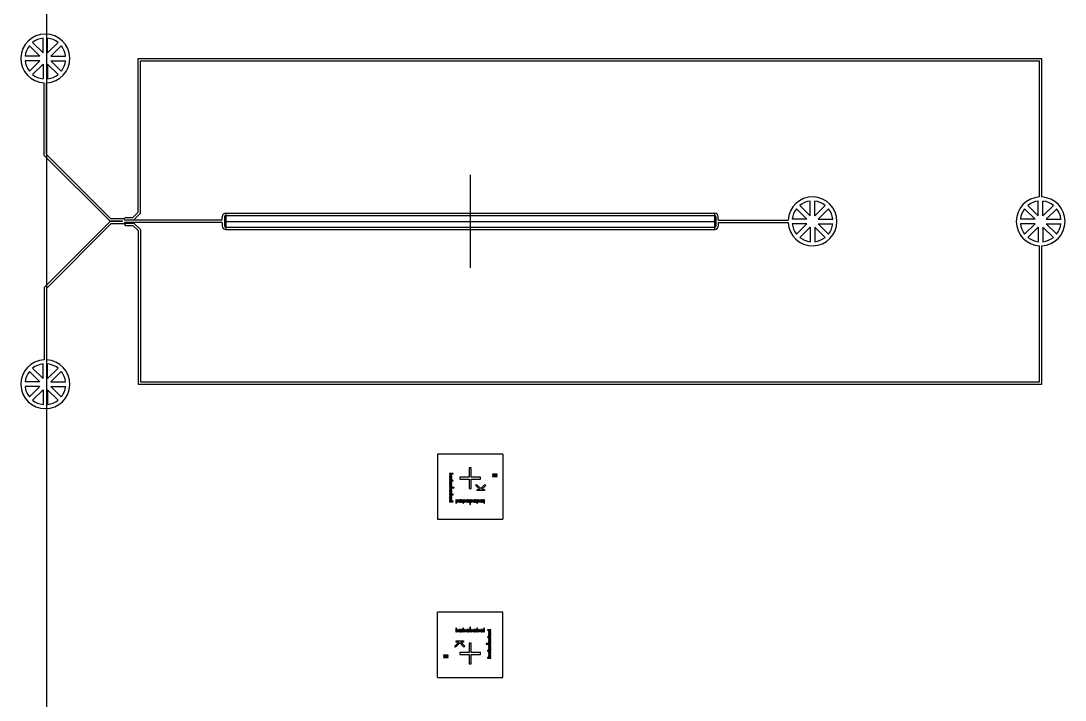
# Model space of a CAD drawing. Extents: x -119394 to 128420, y 74496 to 185496.
# Drawn here: x -42 to 22381, y 132108 to 146705 of the extents above; entities that cross this region are included whole.
import ezdxf

# ---------------------------------------------------------------- set-up
doc = ezdxf.new("R2010")
doc.units = 13
doc.layers.add('CHROME', color=10, linetype='Continuous')
doc.layers.add('CL - Main', color=150, linetype='Continuous')

msp = doc.modelspace()

# ---------------------------------------------------------------- linework, layer by layer
for p, q in [((507, 160496), (507, 109496)), ((9607, 143396), (9607, 141396)), ((4357, 142571), (4357, 142221)), ((4357, 142396), (14857, 142396)), ((14857, 142221), (14857, 142571))]:
    msp.add_line(p, q)
at = {"layer": 'CHROME'}
for p, q in [((433, 146016), (209, 146240)), ((433, 146016), (433, 146332)), ((532, 146016), (532, 146332)), ((532, 146016), (756, 146240)), ((362, 145946), (139, 146169)), ((603, 145946), (826, 146169)), ((362, 145946), (46, 145946)), ((362, 145846), (46, 145846)), ((362, 145846), (139, 145623)), ((433, 145775), (209, 145552)), ((433, 145775), (433, 145459)), ((532, 145775), (756, 145552)), ((532, 145775), (532, 145459)), ((603, 145946), (919, 145946)), ((603, 145846), (826, 145623)), ((603, 145846), (919, 145846)), ((16836, 142446), (16612, 142669)), ((16906, 142516), (16683, 142740)), ((16906, 142516), (16906, 142832)), ((17006, 142516), (17006, 142832)), ((17006, 142516), (17229, 142740)), ((17077, 142446), (17300, 142669)), ((21736, 142446), (21512, 142669)), ((21806, 142516), (21583, 142740)), ((21806, 142516), (21806, 142832)), ((21906, 142516), (21906, 142832)), ((21906, 142516), (22129, 142740)), ((21977, 142446), (22200, 142669)), ((16836, 142446), (16520, 142446)), ((17077, 142446), (17393, 142446)), ((21736, 142446), (21420, 142446)), ((21977, 142446), (22293, 142446)), ((16836, 142346), (16520, 142346)), ((16836, 142346), (16612, 142123)), ((16906, 142275), (16683, 142052)), ((16906, 142275), (16906, 141959)), ((17006, 142275), (17229, 142052)), ((17006, 142275), (17006, 141959)), ((17077, 142346), (17300, 142123)), ((17077, 142346), (17393, 142346)), ((21736, 142346), (21420, 142346)), ((21736, 142346), (21512, 142123)), ((21806, 142275), (21583, 142052)), ((21806, 142275), (21806, 141959)), ((21906, 142275), (22129, 142052)), ((21906, 142275), (21906, 141959)), ((21977, 142346), (22200, 142123)), ((21977, 142346), (22293, 142346)), ((433, 139017), (433, 139333)), ((532, 139017), (532, 139333)), ((362, 138947), (139, 139170)), ((433, 139017), (209, 139241)), ((532, 139017), (756, 139241)), ((603, 138947), (826, 139170)), ((362, 138947), (46, 138947)), ((362, 138847), (46, 138847)), ((362, 138847), (139, 138624)), ((603, 138947), (919, 138947)), ((603, 138847), (826, 138624)), ((603, 138847), (919, 138847)), ((433, 138777), (209, 138553)), ((433, 138777), (433, 138461)), ((532, 138777), (756, 138553)), ((532, 138777), (532, 138461)), ((9629, 137100), (9585, 137100)), ((9585, 137100), (9585, 136900)), ((9629, 136900), (9629, 137100)), ((9237, 136981), (9162, 136981)), ((9162, 136981), (9162, 136969)), ((9162, 136969), (9237, 136969)), ((9212, 136951), (9162, 136951)), ((9162, 136951), (9162, 136939)), ((9162, 136939), (9212, 136939)), ((9212, 136921), (9162, 136921)), ((9162, 136921), (9162, 136909)), ((9162, 136909), (9212, 136909)), ((9212, 136891), (9162, 136891)), ((9162, 136891), (9162, 136879)), ((9162, 136879), (9212, 136879)), ((9212, 136861), (9162, 136861)), ((9162, 136861), (9162, 136849)), ((9162, 136849), (9212, 136849)), ((9237, 136831), (9162, 136831)), ((9162, 136831), (9162, 136819)), ((9162, 136819), (9237, 136819)), ((9212, 136801), (9162, 136801)), ((9162, 136801), (9162, 136789)), ((9162, 136789), (9212, 136789)), ((9212, 136939), (9212, 136951)), ((9212, 136909), (9212, 136921)), ((9212, 136879), (9212, 136891)), ((9212, 136849), (9212, 136861)), ((9212, 136789), (9212, 136801)), ((9237, 136969), (9237, 136981)), ((9237, 136819), (9237, 136831)), ((9585, 136900), (9385, 136900)), ((9385, 136900), (9385, 136856)), ((9385, 136856), (9585, 136856)), ((9585, 136856), (9585, 136656)), ((9829, 136900), (9629, 136900)), ((9629, 136656), (9629, 136856)), ((9629, 136856), (9829, 136856)), ((9829, 136856), (9829, 136900)), ((10082, 136964), (10082, 136952)), ((10182, 136964), (10082, 136964)), ((10082, 136952), (10182, 136952)), ((10182, 136927), (10082, 136927)), ((10082, 136927), (10082, 136915)), ((10082, 136915), (10182, 136915)), ((10182, 136952), (10182, 136964)), ((10182, 136915), (10182, 136927)), ((9212, 136771), (9162, 136771)), ((9162, 136771), (9162, 136759)), ((9162, 136759), (9212, 136759)), ((9212, 136741), (9162, 136741)), ((9162, 136741), (9162, 136729)), ((9162, 136729), (9212, 136729)), ((9212, 136711), (9162, 136711)), ((9162, 136711), (9162, 136699)), ((9162, 136699), (9212, 136699)), ((9262, 136681), (9162, 136681)), ((9162, 136681), (9162, 136669)), ((9162, 136669), (9262, 136669)), ((9212, 136651), (9162, 136651)), ((9162, 136651), (9162, 136639)), ((9162, 136639), (9212, 136639)), ((9212, 136621), (9162, 136621)), ((9162, 136621), (9162, 136609)), ((9162, 136609), (9212, 136609)), ((9212, 136591), (9162, 136591)), ((9162, 136591), (9162, 136579)), ((9162, 136579), (9212, 136579)), ((9212, 136561), (9162, 136561)), ((9162, 136561), (9162, 136549)), ((9212, 136759), (9212, 136771)), ((9212, 136729), (9212, 136741)), ((9212, 136699), (9212, 136711)), ((9212, 136639), (9212, 136651)), ((9212, 136609), (9212, 136621)), ((9212, 136579), (9212, 136591)), ((9212, 136549), (9212, 136561)), ((9262, 136669), (9262, 136681)), ((9585, 136656), (9629, 136656)), ((9725, 136724), (9743, 136742)), ((9810, 136638), (9725, 136724)), ((9743, 136742), (9832, 136653)), ((9754, 136612), (9754, 136638)), ((9754, 136638), (9810, 136638)), ((9910, 136612), (9754, 136612)), ((9832, 136653), (9920, 136742)), ((9939, 136724), (9853, 136638)), ((9853, 136638), (9910, 136638)), ((9910, 136638), (9910, 136612)), ((9920, 136742), (9939, 136724)), ((9162, 136549), (9212, 136549)), ((9237, 136531), (9162, 136531)), ((9162, 136531), (9162, 136519)), ((9162, 136519), (9237, 136519)), ((9212, 136501), (9162, 136501)), ((9162, 136501), (9162, 136489)), ((9162, 136489), (9212, 136489)), ((9212, 136471), (9162, 136471)), ((9162, 136471), (9162, 136459)), ((9162, 136459), (9212, 136459)), ((9212, 136441), (9162, 136441)), ((9162, 136441), (9162, 136429)), ((9162, 136429), (9212, 136429)), ((9212, 136411), (9162, 136411)), ((9162, 136411), (9162, 136399)), ((9162, 136399), (9212, 136399)), ((9237, 136381), (9162, 136381)), ((9162, 136381), (9162, 136369)), ((9162, 136369), (9237, 136369)), ((9212, 136489), (9212, 136501)), ((9212, 136459), (9212, 136471)), ((9212, 136429), (9212, 136441)), ((9212, 136399), (9212, 136411)), ((9237, 136519), (9237, 136531)), ((9237, 136369), (9237, 136381)), ((9301, 136413), (9301, 136338)), ((9313, 136413), (9301, 136413)), ((9301, 136338), (9313, 136338)), ((9313, 136338), (9313, 136413)), ((9331, 136413), (9331, 136363)), ((9343, 136413), (9331, 136413)), ((9331, 136363), (9343, 136363)), ((9343, 136363), (9343, 136413)), ((9361, 136413), (9361, 136363)), ((9373, 136413), (9361, 136413)), ((9361, 136363), (9373, 136363)), ((9373, 136363), (9373, 136413)), ((9391, 136413), (9391, 136363)), ((9403, 136413), (9391, 136413)), ((9391, 136363), (9403, 136363)), ((9403, 136363), (9403, 136413)), ((9421, 136413), (9421, 136363)), ((9433, 136413), (9421, 136413)), ((9421, 136363), (9433, 136363)), ((9433, 136363), (9433, 136413)), ((9451, 136413), (9451, 136338)), ((9463, 136413), (9451, 136413)), ((9451, 136338), (9463, 136338)), ((9463, 136338), (9463, 136413)), ((9481, 136413), (9481, 136363)), ((9493, 136413), (9481, 136413)), ((9481, 136363), (9493, 136363)), ((9493, 136363), (9493, 136413)), ((9511, 136413), (9511, 136363)), ((9523, 136413), (9511, 136413)), ((9511, 136363), (9523, 136363)), ((9523, 136363), (9523, 136413)), ((9541, 136413), (9541, 136363)), ((9553, 136413), (9541, 136413)), ((9541, 136363), (9553, 136363)), ((9553, 136363), (9553, 136413)), ((9571, 136413), (9571, 136363)), ((9583, 136413), (9571, 136413)), ((9571, 136363), (9583, 136363)), ((9583, 136363), (9583, 136413)), ((9601, 136413), (9601, 136313)), ((9613, 136413), (9601, 136413)), ((9613, 136313), (9613, 136413)), ((9631, 136413), (9631, 136363)), ((9643, 136413), (9631, 136413)), ((9631, 136363), (9643, 136363)), ((9643, 136363), (9643, 136413)), ((9661, 136413), (9661, 136363)), ((9673, 136413), (9661, 136413)), ((9661, 136363), (9673, 136363)), ((9673, 136363), (9673, 136413)), ((9691, 136413), (9691, 136363)), ((9703, 136413), (9691, 136413)), ((9691, 136363), (9703, 136363)), ((9703, 136363), (9703, 136413)), ((9721, 136413), (9721, 136363)), ((9733, 136413), (9721, 136413)), ((9721, 136363), (9733, 136363)), ((9733, 136363), (9733, 136413)), ((9751, 136413), (9751, 136338)), ((9763, 136413), (9751, 136413)), ((9751, 136338), (9763, 136338)), ((9763, 136338), (9763, 136413)), ((9781, 136413), (9781, 136363)), ((9793, 136413), (9781, 136413)), ((9781, 136363), (9793, 136363)), ((9793, 136363), (9793, 136413)), ((9811, 136413), (9811, 136363)), ((9823, 136413), (9811, 136413)), ((9811, 136363), (9823, 136363)), ((9823, 136363), (9823, 136413)), ((9841, 136413), (9841, 136363)), ((9853, 136413), (9841, 136413)), ((9841, 136363), (9853, 136363)), ((9853, 136363), (9853, 136413)), ((9871, 136413), (9871, 136363)), ((9883, 136413), (9871, 136413)), ((9871, 136363), (9883, 136363)), ((9883, 136363), (9883, 136413)), ((9901, 136413), (9901, 136338)), ((9913, 136413), (9901, 136413)), ((9901, 136338), (9913, 136338)), ((9913, 136338), (9913, 136413)), ((9601, 136313), (9613, 136313)), ((9313, 133653), (9301, 133653)), ((9301, 133653), (9301, 133578)), ((9313, 133578), (9313, 133653)), ((9463, 133653), (9451, 133653)), ((9451, 133653), (9451, 133578)), ((9463, 133578), (9463, 133653)), ((9613, 133678), (9601, 133678)), ((9601, 133678), (9601, 133578)), ((9613, 133578), (9613, 133678)), ((9763, 133653), (9751, 133653)), ((9751, 133653), (9751, 133578)), ((9763, 133578), (9763, 133653)), ((9913, 133653), (9901, 133653)), ((9901, 133653), (9901, 133578)), ((9913, 133578), (9913, 133653)), ((9301, 133578), (9313, 133578)), ((9343, 133628), (9331, 133628)), ((9331, 133628), (9331, 133578)), ((9331, 133578), (9343, 133578)), ((9343, 133578), (9343, 133628)), ((9373, 133628), (9361, 133628)), ((9361, 133628), (9361, 133578)), ((9361, 133578), (9373, 133578)), ((9373, 133578), (9373, 133628)), ((9403, 133628), (9391, 133628)), ((9391, 133628), (9391, 133578)), ((9391, 133578), (9403, 133578)), ((9403, 133578), (9403, 133628)), ((9433, 133628), (9421, 133628)), ((9421, 133628), (9421, 133578)), ((9421, 133578), (9433, 133578)), ((9433, 133578), (9433, 133628)), ((9451, 133578), (9463, 133578)), ((9493, 133628), (9481, 133628)), ((9481, 133628), (9481, 133578)), ((9481, 133578), (9493, 133578)), ((9493, 133578), (9493, 133628)), ((9523, 133628), (9511, 133628)), ((9511, 133628), (9511, 133578)), ((9511, 133578), (9523, 133578)), ((9523, 133578), (9523, 133628)), ((9553, 133628), (9541, 133628)), ((9541, 133628), (9541, 133578)), ((9541, 133578), (9553, 133578)), ((9553, 133578), (9553, 133628)), ((9583, 133628), (9571, 133628)), ((9571, 133628), (9571, 133578)), ((9571, 133578), (9583, 133578)), ((9583, 133578), (9583, 133628)), ((9601, 133578), (9613, 133578)), ((9643, 133628), (9631, 133628)), ((9631, 133628), (9631, 133578)), ((9631, 133578), (9643, 133578)), ((9643, 133578), (9643, 133628)), ((9673, 133628), (9661, 133628)), ((9661, 133628), (9661, 133578)), ((9661, 133578), (9673, 133578)), ((9673, 133578), (9673, 133628)), ((9703, 133628), (9691, 133628)), ((9691, 133628), (9691, 133578)), ((9691, 133578), (9703, 133578)), ((9703, 133578), (9703, 133628)), ((9733, 133628), (9721, 133628)), ((9721, 133628), (9721, 133578)), ((9721, 133578), (9733, 133578)), ((9733, 133578), (9733, 133628)), ((9751, 133578), (9763, 133578)), ((9793, 133628), (9781, 133628)), ((9781, 133628), (9781, 133578)), ((9781, 133578), (9793, 133578)), ((9793, 133578), (9793, 133628)), ((9823, 133628), (9811, 133628)), ((9811, 133628), (9811, 133578)), ((9811, 133578), (9823, 133578)), ((9823, 133578), (9823, 133628)), ((9853, 133628), (9841, 133628)), ((9841, 133628), (9841, 133578)), ((9841, 133578), (9853, 133578)), ((9853, 133578), (9853, 133628)), ((9883, 133628), (9871, 133628)), ((9871, 133628), (9871, 133578)), ((9871, 133578), (9883, 133578)), ((9883, 133578), (9883, 133628)), ((9901, 133578), (9913, 133578)), ((10052, 133622), (9977, 133622)), ((9977, 133622), (9977, 133610)), ((9977, 133610), (10052, 133610)), ((10052, 133472), (9977, 133472)), ((9977, 133472), (9977, 133460)), ((9977, 133460), (10052, 133460)), ((10052, 133592), (10002, 133592)), ((10002, 133592), (10002, 133580)), ((10002, 133580), (10052, 133580)), ((10052, 133562), (10002, 133562)), ((10002, 133562), (10002, 133550)), ((10002, 133550), (10052, 133550)), ((10052, 133532), (10002, 133532)), ((10002, 133532), (10002, 133520)), ((10002, 133520), (10052, 133520)), ((10052, 133502), (10002, 133502)), ((10002, 133502), (10002, 133490)), ((10002, 133490), (10052, 133490)), ((10052, 133442), (10002, 133442)), ((10002, 133442), (10002, 133430)), ((10002, 133430), (10052, 133430)), ((10052, 133610), (10052, 133622)), ((10052, 133580), (10052, 133592)), ((10052, 133550), (10052, 133562)), ((10052, 133520), (10052, 133532)), ((10052, 133490), (10052, 133502)), ((10052, 133460), (10052, 133472)), ((10052, 133430), (10052, 133442)), ((9275, 133268), (9360, 133354)), ((9293, 133250), (9275, 133268)), ((9382, 133338), (9293, 133250)), ((9304, 133354), (9304, 133380)), ((9304, 133380), (9460, 133380)), ((9360, 133354), (9304, 133354)), ((9470, 133250), (9382, 133338)), ((9460, 133354), (9403, 133354)), ((9403, 133354), (9489, 133268)), ((9460, 133380), (9460, 133354)), ((9489, 133268), (9470, 133250)), ((9585, 133335), (9585, 133135)), ((9629, 133335), (9585, 133335)), ((9629, 133135), (9629, 133335)), ((10052, 133322), (9952, 133322)), ((9952, 133322), (9952, 133310)), ((9952, 133310), (10052, 133310)), ((10052, 133412), (10002, 133412)), ((10002, 133412), (10002, 133400)), ((10002, 133400), (10052, 133400)), ((10052, 133382), (10002, 133382)), ((10002, 133382), (10002, 133370)), ((10002, 133370), (10052, 133370)), ((10052, 133352), (10002, 133352)), ((10002, 133352), (10002, 133340)), ((10002, 133340), (10052, 133340)), ((10052, 133292), (10002, 133292)), ((10002, 133292), (10002, 133280)), ((10002, 133280), (10052, 133280)), ((10052, 133262), (10002, 133262)), ((10002, 133262), (10002, 133250)), ((10002, 133250), (10052, 133250)), ((10052, 133232), (10002, 133232)), ((10002, 133232), (10002, 133220)), ((10002, 133220), (10052, 133220)), ((10052, 133202), (10002, 133202)), ((10002, 133202), (10002, 133190)), ((10052, 133400), (10052, 133412)), ((10052, 133370), (10052, 133382)), ((10052, 133340), (10052, 133352)), ((10052, 133310), (10052, 133322)), ((10052, 133280), (10052, 133292)), ((10052, 133250), (10052, 133262)), ((10052, 133220), (10052, 133232)), ((10052, 133190), (10052, 133202)), ((9132, 133076), (9032, 133076)), ((9032, 133076), (9032, 133064)), ((9032, 133064), (9132, 133064)), ((9132, 133039), (9032, 133039)), ((9032, 133039), (9032, 133027)), ((9032, 133027), (9132, 133027)), ((9132, 133064), (9132, 133076)), ((9132, 133027), (9132, 133039)), ((9585, 133135), (9385, 133135)), ((9385, 133135), (9385, 133091)), ((9385, 133091), (9585, 133091)), ((9585, 133091), (9585, 132891)), ((9829, 133135), (9629, 133135)), ((9629, 132891), (9629, 133091)), ((9629, 133091), (9829, 133091)), ((9829, 133091), (9829, 133135)), ((10052, 133172), (9977, 133172)), ((9977, 133172), (9977, 133160)), ((9977, 133160), (10052, 133160)), ((10052, 133022), (9977, 133022)), ((9977, 133022), (9977, 133010)), ((9977, 133010), (10052, 133010)), ((10002, 133190), (10052, 133190)), ((10052, 133142), (10002, 133142)), ((10002, 133142), (10002, 133130)), ((10002, 133130), (10052, 133130)), ((10052, 133112), (10002, 133112)), ((10002, 133112), (10002, 133100)), ((10002, 133100), (10052, 133100)), ((10052, 133082), (10002, 133082)), ((10002, 133082), (10002, 133070)), ((10002, 133070), (10052, 133070)), ((10052, 133052), (10002, 133052)), ((10002, 133052), (10002, 133040)), ((10002, 133040), (10052, 133040)), ((10052, 133160), (10052, 133172)), ((10052, 133130), (10052, 133142)), ((10052, 133100), (10052, 133112)), ((10052, 133070), (10052, 133082)), ((10052, 133040), (10052, 133052)), ((10052, 133010), (10052, 133022)), ((9585, 132891), (9629, 132891))]:
    msp.add_line(p, q, dxfattribs=at)
for centre, start, end in [((483, 145896), 96.5242, 128.4758), ((483, 145896), 51.5242, 83.4758), ((483, 145896), 141.5242, 173.4758), ((483, 145896), 6.5242, 38.4758), ((483, 145896), 186.5242, 218.4758), ((483, 145896), 321.5242, 353.4758), ((483, 145896), 231.5242, 263.4758), ((483, 145896), 276.5242, 308.4758), ((16956, 142396), 141.5242, 173.4758), ((16956, 142396), 96.5242, 128.4758), ((16956, 142396), 51.5242, 83.4758), ((16956, 142396), 6.5242, 38.4758), ((21856, 142396), 141.5242, 173.4758), ((21856, 142396), 96.5242, 128.4758), ((21856, 142396), 51.5242, 83.4758), ((21856, 142396), 6.5242, 38.4758), ((16956, 142396), 186.5242, 218.4758), ((16956, 142396), 321.5242, 353.4758), ((21856, 142396), 186.5242, 218.4758), ((21856, 142396), 321.5242, 353.4758), ((16956, 142396), 231.5242, 263.4758), ((16956, 142396), 276.5242, 308.4758), ((21856, 142396), 231.5242, 263.4758), ((21856, 142396), 276.5242, 308.4758), ((483, 138897), 96.5242, 128.4758), ((483, 138897), 51.5242, 83.4758), ((483, 138897), 141.5242, 173.4758), ((483, 138897), 6.5242, 38.4758), ((483, 138897), 186.5242, 218.4758), ((483, 138897), 321.5242, 353.4758), ((483, 138897), 231.5242, 263.4758), ((483, 138897), 276.5242, 308.4758)]:
    msp.add_arc(centre, 439, start, end, dxfattribs=at)
at = {"layer": 'CL - Main'}
for p, q in [((2473, 142593), (2473, 145896)), ((2473, 145896), (21881, 145896)), ((2523, 142572), (2523, 145846)), ((2523, 145846), (21831, 145846)), ((21831, 142920), (21831, 145846)), ((21881, 142920), (21881, 145896)), ((458, 143815), (458, 145371)), ((508, 143836), (508, 145371)), ((1872, 142401), (458, 143815)), ((1892, 142451), (508, 143836)), ((1872, 142391), (458, 140977)), ((2142, 142401), (1872, 142401)), ((2142, 142391), (1872, 142391)), ((2172, 142451), (1892, 142451)), ((2142, 142391), (2142, 142401)), ((2172, 142451), (2202, 142481)), ((2182, 142421), (2182, 142431)), ((2182, 142431), (2382, 142431)), ((4282, 142421), (2182, 142421)), ((2202, 142481), (2361, 142481)), ((2361, 142481), (2473, 142593)), ((2382, 142431), (2523, 142572)), ((4282, 142421), (4282, 142496)), ((4332, 142496), (4332, 142296)), ((4357, 142571), (14857, 142571)), ((4357, 142521), (14857, 142521)), ((14882, 142496), (14882, 142296)), ((14932, 142421), (14932, 142496)), ((14932, 142421), (16432, 142421)), ((1892, 142341), (508, 140956)), ((2172, 142341), (1892, 142341)), ((2172, 142341), (2202, 142311)), ((2182, 142371), (2182, 142361)), ((4282, 142371), (2182, 142371)), ((2182, 142361), (2382, 142361)), ((2202, 142311), (2361, 142311)), ((2361, 142311), (2473, 142199)), ((2382, 142361), (2523, 142219)), ((2473, 142199), (2473, 138896)), ((2523, 142219), (2523, 138946)), ((4282, 142371), (4282, 142296)), ((4357, 142271), (14857, 142271)), ((4357, 142221), (14857, 142221)), ((14932, 142371), (16432, 142371)), ((14932, 142371), (14932, 142296)), ((21831, 138946), (21831, 141871)), ((21881, 138896), (21881, 141871)), ((458, 140977), (458, 139421)), ((508, 140956), (508, 139421)), ((2473, 138896), (21881, 138896)), ((2523, 138946), (21831, 138946)), ((10307, 137396), (8907, 137396)), ((8907, 137396), (8907, 135996)), ((10307, 137396), (10307, 135996)), ((8907, 135996), (10307, 135996)), ((8907, 132596), (8907, 133996)), ((10307, 133996), (8907, 133996)), ((10307, 132596), (10307, 133996)), ((8907, 132596), (10307, 132596))]:
    msp.add_line(p, q, dxfattribs=at)
for centre, radius, start, end in [((483, 145896), 525, 272.7294, 267.2706), ((16956, 142396), 525, 182.7294, 177.2706), ((21856, 142396), 525, 92.7294, 267.2706), ((21856, 142396), 525, 272.7294, 87.2706), ((4357, 142496), 75, 90, 180), ((4357, 142496), 25, 90, 180), ((14857, 142496), 75, 0, 90), ((14857, 142496), 25, 0, 90), ((4357, 142296), 75, 180, 270), ((4357, 142296), 25, 180, 270), ((14857, 142296), 25, 270, 0), ((14857, 142296), 75, 270, 0), ((483, 138897), 525, 92.7294, 87.2706)]:
    msp.add_arc(centre, radius, start, end, dxfattribs=at)

doc.saveas('drawing.dxf')
